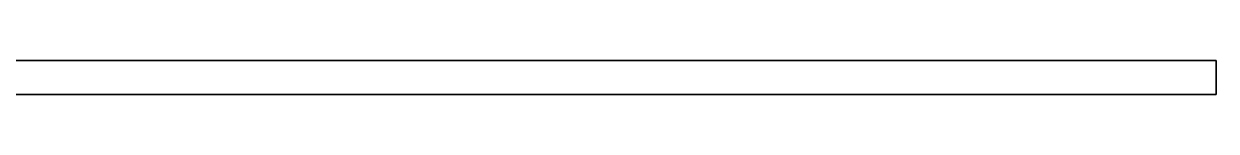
# Model space of a CAD drawing. Extents: x -80 to 3098, y -1530 to 80.
# Drawn here: x 1699 to 2330, y -711 to -693 of the extents above; entities that cross this region are included whole.
import ezdxf

# ---------------------------------------------------------------- set-up
doc = ezdxf.new("R2010")
doc.units = 0

# ---------------------------------------------------------------- blocks, each defined once
blk = doc.blocks.new('Kogan.gola 72.gola aluminio [1]1', base_point=(0, 18, 698))
at = {"layer": 'Gola18', "color": 0}
for points in [[(0, 36, 698), (0, 36, 770), (1530, 36, 770), (1530, 36, 698)], [(0, 18, 770), (0, 36, 770), (1530, 36, 770), (1530, 18, 770)], [(1530, 18, 698), (1530, 36, 698), (0, 36, 698), (0, 18, 698)], [(1530, 18, 770), (1530, 36, 770), (1530, 36, 698), (1530, 18, 698)], [(0, 18, 698), (0, 18, 770), (1530, 18, 770), (1530, 18, 698)]]:
    blk.add_3dface(points, dxfattribs=at)
blk = doc.blocks.new('Kogan.gola 72.gola aluminio [1]')
at = {"layer": 'Gola18'}
blk.add_blockref('Kogan.gola 72.gola aluminio [1]1', (0, 18, 698), dxfattribs=at)
blk = doc.blocks.new('Kogan.gola 72')
at = {"layer": 'Kogan.gola 72.gola aluminio [1]'}
blk.add_blockref('Kogan.gola 72.gola aluminio [1]', (0, 0), dxfattribs=at)

msp = doc.modelspace()

# ---------------------------------------------------------------- block references
msp.add_blockref('Kogan.gola 72', (800, -728.71))

doc.saveas('drawing.dxf')
